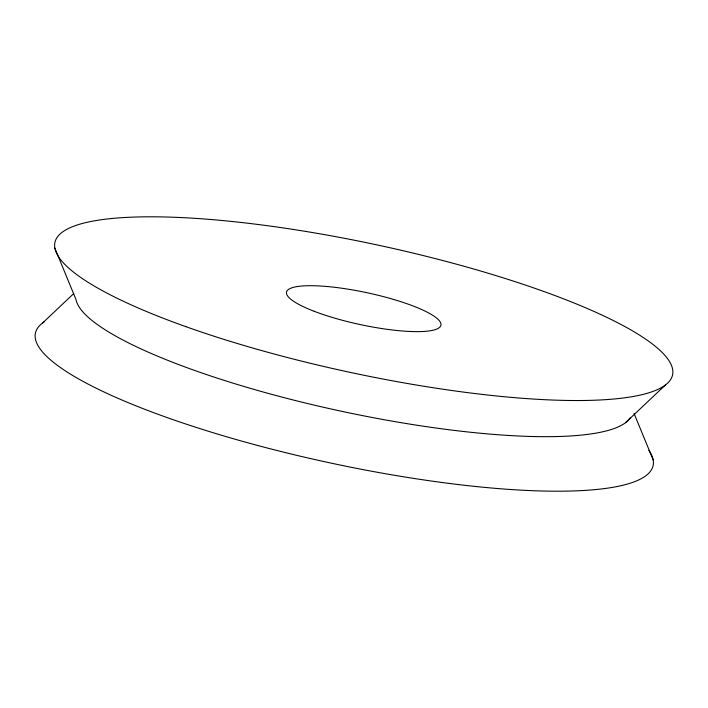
<?xml version="1.0" encoding="UTF-8"?>
<svg xmlns="http://www.w3.org/2000/svg" width="708" height="708" viewBox="0 0 708 708"><rect width="100%" height="100%" fill="white"/><g stroke="black" fill="none" stroke-linecap="round" stroke-linejoin="round"><path stroke-width="1.06" d="M42.622 322.981L73.729 293.572M625.5 422.72L665.378 385.019M634.067 413.516L653.165 459.864M54.835 248.136L76.004 299.528A284.28 58.622 12.1 0 0 342.752 411.534A284.28 58.622 12.1 0 0 630.155 417.879M648.855 450.323A315.865 65.136 12.1 0 1 333.468 463.625A315.865 65.136 12.1 0 1 44.161 321.883M314.21 311.299A78.969 16.284 12.1 0 0 439.872 327.114A78.969 16.284 12.1 0 0 337.07 287.59A78.969 16.284 12.1 0 0 314.21 311.299M185.823 326.645A315.865 65.136 12.1 0 0 671.626 377.7A315.865 65.136 12.1 0 0 233.711 221.657A315.865 65.136 12.1 0 0 185.823 326.645"/></g></svg>
